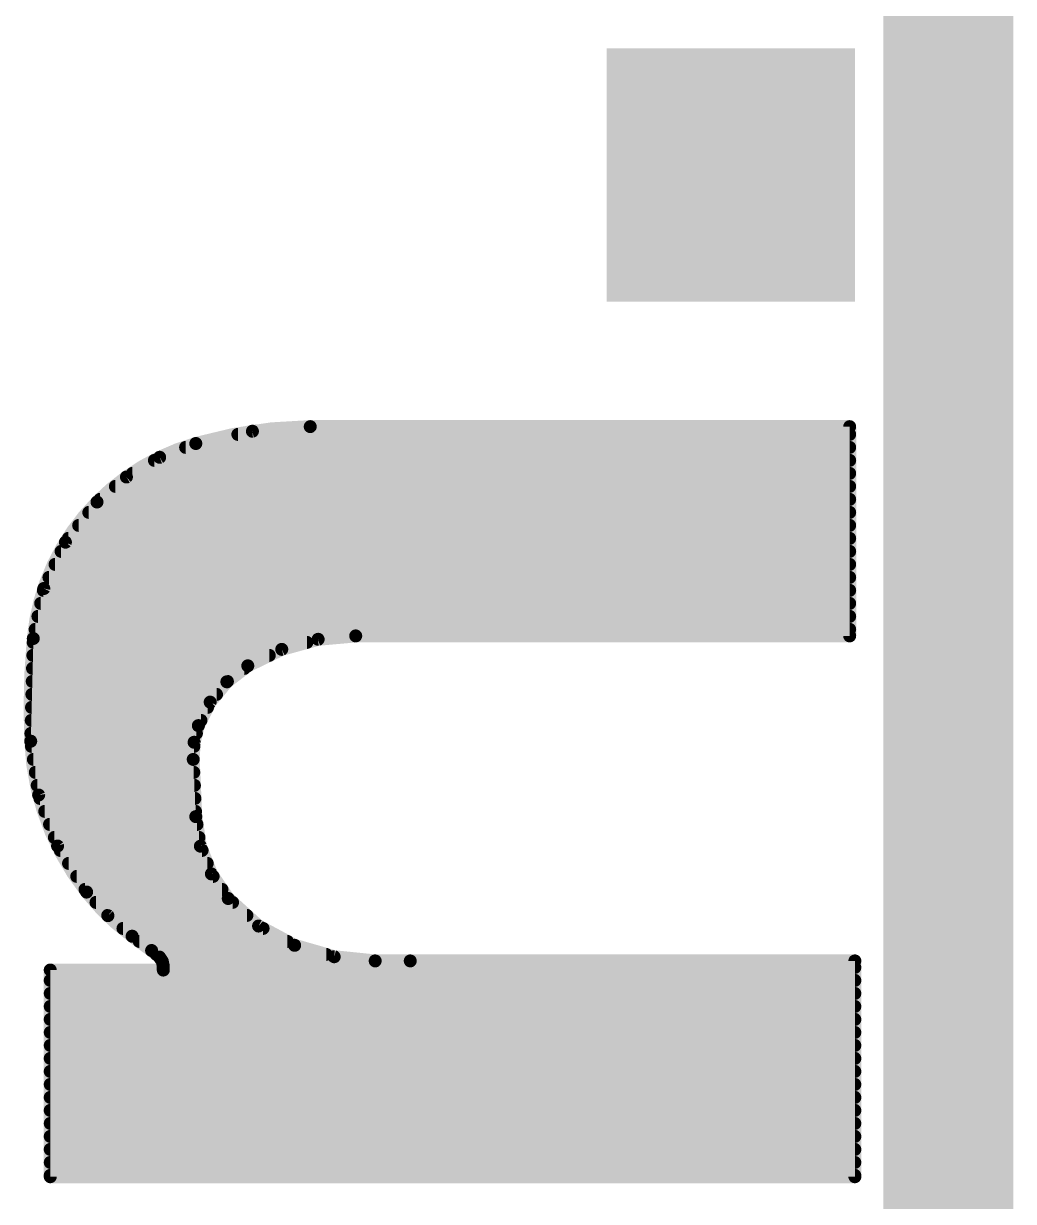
# Model space of a CAD drawing. Extents: x -0.1 to 53.5, y -15.6 to 62.5.
# Drawn here: x 12.671 to 14.605, y 13.208 to 15.509 of the extents above; entities that cross this region are included whole.
import ezdxf

# ---------------------------------------------------------------- set-up
doc = ezdxf.new("R2010")
doc.units = 0
doc.layers.add('1', color=12, linetype='CONTINUOUS')
doc.layers.add('21', color=41, linetype='CONTINUOUS')

# ---------------------------------------------------------------- blocks, each defined once
blk = doc.blocks.new('RECT')
blk.add_solid([(-0.5, -0.5), (0.5, -0.5), (-0.5, 0.5), (0.5, 0.5)])

msp = doc.modelspace()

# ---------------------------------------------------------------- linework, layer by layer
at = {"layer": '1', "const_width": 0.254}
msp.add_lwpolyline([(14.478, 11.811), (14.478, 17.653)], dxfattribs=at)
at = {"layer": '21'}
for points, const_width in [([(13.2309, 14.7218, 0.0668), (13.0073, 14.6888)], 0.0254), ([(13.2309, 14.7281, 1), (13.2309, 14.7155)], 0.0127), ([(13.2309, 14.7281, 1), (13.2309, 14.7155)], 0.0127), ([(13.2314, 14.7155, 1), (13.2304, 14.7281)], 0.0127), ([(13.231, 14.7155, 1), (13.2308, 14.7281)], 0.0127), ([(14.2913, 14.7218, 1), (14.2787, 14.7218)], 0.0127), ([(14.2913, 14.7218, 1), (14.2787, 14.7218)], 0.0127), ([(14.285, 14.7155, 1), (14.285, 14.7281)], 0.0127), ([(14.285, 14.7155, 1), (14.285, 14.7281)], 0.0127), ([(13.0895, 14.7129, 1), (13.0895, 14.7003)], 0.0127), ([(13.1175, 14.7191, 1), (13.1185, 14.7064)], 0.0127), ([(13.1193, 14.7066, 1), (13.1167, 14.719)], 0.0127), ([(14.285, 14.7003, 1), (14.285, 14.7129)], 0.0127), ([(13.0073, 14.6888, 0.1281), (12.8143, 14.5745)], 0.0254), ([(12.9874, 14.6875, 1), (12.9874, 14.6749)], 0.0127), ([(13.006, 14.695, 1), (13.0086, 14.6826)], 0.0127), ([(13.0055, 14.6949, 1), (13.0091, 14.6827)], 0.0127), ([(13.0096, 14.6829, 1), (13.005, 14.6947)], 0.0127), ([(13.0091, 14.6827, 1), (13.0055, 14.6949)], 0.0127), ([(14.285, 14.6749, 1), (14.285, 14.6875)], 0.0127), ([(12.9265, 14.6622, 1), (12.9265, 14.6495)], 0.0127), ([(12.9345, 14.6678, 1), (12.939, 14.6559)], 0.0127), ([(12.94, 14.6564, 1), (12.9335, 14.6673)], 0.0127), ([(14.285, 14.6495, 1), (14.285, 14.6622)], 0.0127), ([(12.8836, 14.6367, 1), (12.8836, 14.6241)], 0.0127), ([(14.285, 14.6241, 1), (14.285, 14.6367)], 0.0127), ([(12.8502, 14.6113, 1), (12.8502, 14.5987)], 0.0127), ([(12.8686, 14.6289, 1), (12.8751, 14.6179)], 0.0127), ([(12.8759, 14.6186, 1), (12.8677, 14.6282)], 0.0127), ([(14.285, 14.5987, 1), (14.285, 14.6113)], 0.0127), ([(12.8203, 14.586, 1), (12.8203, 14.5733)], 0.0127), ([(14.285, 14.5733, 1), (14.285, 14.586)], 0.0127), ([(12.8143, 14.5745, 0.1741), (12.6898, 14.3078)], 0.0254), ([(12.8102, 14.5793, 1), (12.8184, 14.5697)], 0.0127), ([(12.8098, 14.579, 1), (12.8188, 14.57)], 0.0127), ([(12.8193, 14.5706, 1), (12.8093, 14.5784)], 0.0127), ([(12.8188, 14.57, 1), (12.8098, 14.579)], 0.0127), ([(12.7983, 14.5606, 1), (12.7983, 14.5479)], 0.0127), ([(14.285, 14.5479, 1), (14.285, 14.5606)], 0.0127), ([(12.7784, 14.5351, 1), (12.7784, 14.5225)], 0.0127), ([(14.285, 14.5225, 1), (14.285, 14.5351)], 0.0127), ([(12.7476, 14.4999, 1), (12.7576, 14.4921)], 0.0127), ([(12.7583, 14.4933, 1), (12.7468, 14.4987)], 0.0127), ([(12.7584, 14.5098, 1), (12.7584, 14.4971)], 0.0127), ([(14.285, 14.4971, 1), (14.285, 14.5098)], 0.0127), ([(12.7442, 14.4844, 1), (12.7442, 14.4717)], 0.0127), ([(14.285, 14.4717, 1), (14.285, 14.4844)], 0.0127), ([(12.7323, 14.4589, 1), (12.7323, 14.4463)], 0.0127), ([(14.285, 14.4463, 1), (14.285, 14.4589)], 0.0127), ([(12.7204, 14.4336, 1), (12.7204, 14.4209)], 0.0127), ([(14.285, 14.4209, 1), (14.285, 14.4336)], 0.0127), ([(12.7095, 14.4082, 1), (12.7095, 14.3955)], 0.0127), ([(12.7046, 14.4082, 1), (12.7161, 14.4028)], 0.0127), ([(12.7165, 14.4042, 1), (12.7041, 14.4068)], 0.0127), ([(14.285, 14.3955, 1), (14.285, 14.4082)], 0.0127), ([(12.7042, 14.3827, 1), (12.7042, 14.3701)], 0.0127), ([(14.285, 14.3701, 1), (14.285, 14.3827)], 0.0127), ([(12.6989, 14.3574, 1), (12.6989, 14.3447)], 0.0127), ([(14.285, 14.3447, 1), (14.285, 14.3574)], 0.0127), ([(12.6935, 14.332, 1), (12.6935, 14.3193)], 0.0127), ([(14.285, 14.3193, 1), (14.285, 14.332)], 0.0127), ([(12.6898, 14.3078, 0.0335), (12.6848, 14.1072)], 0.0254), ([(12.6836, 14.3091, 1), (12.696, 14.3065)], 0.0127), ([(12.6835, 14.3084, 1), (12.6961, 14.3072)], 0.0127), ([(12.6961, 14.3076, 1), (12.6835, 14.308)], 0.0127), ([(12.6961, 14.3072, 1), (12.6835, 14.3084)], 0.0127), ([(13.3198, 14.3129, 0.136), (13.1089, 14.2545)], 0.0254), ([(13.2458, 14.3126, 1), (13.2469, 14.3)], 0.0127), ([(13.2481, 14.3002, 1), (13.2447, 14.3124)], 0.0127), ([(13.3198, 14.3193, 1), (13.3198, 14.3066)], 0.0127), ([(13.3198, 14.3193, 1), (13.3198, 14.3066)], 0.0127), ([(13.3204, 14.3066, 1), (13.3192, 14.3192)], 0.0127), ([(13.3198, 14.3066, 1), (13.3198, 14.3192)], 0.0127), ([(14.2787, 14.3129, 1), (14.2913, 14.3129)], 0.0127), ([(14.2787, 14.3129, 1), (14.2913, 14.3129)], 0.0127), ([(14.285, 14.3066, 1), (14.285, 14.3193)], 0.0127), ([(14.285, 14.3066, 1), (14.285, 14.3193)], 0.0127), ([(12.6896, 14.3065, 1), (12.6896, 14.2939)], 0.0127), ([(13.1736, 14.2927, 1), (13.177, 14.2805)], 0.0127), ([(13.1781, 14.2809, 1), (13.1725, 14.2923)], 0.0127), ([(13.2244, 14.2939, 1), (13.2244, 14.3065)], 0.0127), ([(12.689, 14.2812, 1), (12.689, 14.2685)], 0.0127), ([(13.1509, 14.2685, 1), (13.1509, 14.2812)], 0.0127), ([(12.6883, 14.2558, 1), (12.6883, 14.2431)], 0.0127), ([(13.1089, 14.2545, 0.1719), (13.0124, 14.1376)], 0.0254), ([(13.1022, 14.2431, 1), (13.1022, 14.2558)], 0.0127), ([(13.1061, 14.2602, 1), (13.1117, 14.2488)], 0.0127), ([(13.1056, 14.2599, 1), (13.1122, 14.2491)], 0.0127), ([(13.1128, 14.2495, 1), (13.105, 14.2595)], 0.0127), ([(13.1122, 14.2491, 1), (13.1056, 14.2599)], 0.0127), ([(12.6877, 14.2303, 1), (12.6877, 14.2177)], 0.0127), ([(13.0642, 14.2283, 1), (13.072, 14.2182)], 0.0127), ([(13.073, 14.2192, 1), (13.0632, 14.2273)], 0.0127), ([(13.0691, 14.2177, 1), (13.0691, 14.2303)], 0.0127), ([(12.6871, 14.205, 1), (12.6871, 14.1923)], 0.0127), ([(13.0478, 14.1923, 1), (13.0478, 14.205)], 0.0127), ([(12.6864, 14.1796, 1), (12.6864, 14.1669)], 0.0127), ([(13.0305, 14.1876, 1), (13.0403, 14.1796)], 0.0127), ([(13.041, 14.1808, 1), (13.0297, 14.1864)], 0.0127), ([(13.0302, 14.1669, 1), (13.0302, 14.1796)], 0.0127), ([(12.6858, 14.1541, 1), (12.6858, 14.1415)], 0.0127), ([(13.0175, 14.1415, 1), (13.0175, 14.1541)], 0.0127), ([(12.6852, 14.1288, 1), (12.6852, 14.1161)], 0.0127), ([(13.0124, 14.1376, 0.0992), (13.0023, 14.0716)], 0.0254), ([(13.0067, 14.1404, 1), (13.0181, 14.1348)], 0.0127), ([(13.0064, 14.1398, 1), (13.0184, 14.1354)], 0.0127), ([(13.0186, 14.136, 1), (13.0062, 14.1392)], 0.0127), ([(13.0184, 14.1354, 1), (13.0064, 14.1398)], 0.0127), ([(13.0085, 14.1161, 1), (13.0085, 14.1288)], 0.0127), ([(12.6911, 14.1081, 1), (12.6785, 14.1063)], 0.0127), ([(12.6848, 14.1072, 0.1577), (12.794, 13.8125)], 0.0254), ([(12.6911, 14.1075, 1), (12.6785, 14.1069)], 0.0127), ([(12.6785, 14.1069, 1), (12.6911, 14.1075)], 0.0127), ([(12.6785, 14.1074, 1), (12.6911, 14.107)], 0.0127), ([(12.6863, 14.1034, 1), (12.6863, 14.0907)], 0.0127), ([(13.0104, 14.1048, 1), (12.9977, 14.1054)], 0.0127), ([(12.9979, 14.1067, 1), (13.0102, 14.1035)], 0.0127), ([(13.0036, 14.0907, 1), (13.0036, 14.1034)], 0.0127), ([(12.69, 14.0779, 1), (12.69, 14.0653)], 0.0127), ([(13.0086, 14.0719, 1), (12.996, 14.0713)], 0.0127), ([(13.0073, 13.9598, 0.0006), (13.0023, 14.0716)], 0.0254), ([(13.0086, 14.0719, 1), (12.996, 14.0713)], 0.0127), ([(13.0023, 14.0653, 1), (13.0023, 14.0779)], 0.0127), ([(12.996, 14.0719, 1), (13.0086, 14.0713)], 0.0127), ([(12.996, 14.0713, 1), (13.0086, 14.0719)], 0.0127), ([(12.6938, 14.0526, 1), (12.6938, 14.0399)], 0.0127), ([(13.0034, 14.0399, 1), (13.0034, 14.0526)], 0.0127), ([(12.6975, 14.0272, 1), (12.6975, 14.0145)], 0.0127), ([(13.0046, 14.0145, 1), (13.0046, 14.0272)], 0.0127), ([(12.7062, 14.0042, 1), (12.6943, 13.9998)], 0.0127), ([(12.694, 14.0011, 1), (12.7066, 14.003)], 0.0127), ([(12.7028, 14.0017, 1), (12.7028, 13.9891)], 0.0127), ([(13.0057, 13.9891, 1), (13.0057, 14.0017)], 0.0127), ([(12.7122, 13.9764, 1), (12.7122, 13.9637)], 0.0127), ([(13.0136, 13.9608, 1), (13.001, 13.9588)], 0.0127), ([(13.0073, 13.9598, 0.1688), (13.0708, 13.7998)], 0.0254), ([(13.0136, 13.9601, 1), (13.001, 13.9595)], 0.0127), ([(13.0068, 13.9637, 1), (13.0068, 13.9764)], 0.0127), ([(12.7216, 13.951, 1), (12.7216, 13.9383)], 0.0127), ([(13.001, 13.9595, 1), (13.0136, 13.9601)], 0.0127), ([(13.001, 13.9595, 1), (13.0136, 13.9601)], 0.0127), ([(13.0097, 13.9383, 1), (13.0097, 13.951)], 0.0127), ([(12.731, 13.9255, 1), (12.731, 13.9129)], 0.0127), ([(13.0136, 13.9129, 1), (13.0136, 13.9255)], 0.0127), ([(12.7426, 13.9058, 1), (12.7319, 13.899)], 0.0127), ([(12.7313, 13.9002, 1), (12.7432, 13.9046)], 0.0127), ([(12.7426, 13.9002, 1), (12.7426, 13.8875)], 0.0127), ([(13.0222, 13.9045, 1), (13.0104, 13.8998)], 0.0127), ([(13.01, 13.9012, 1), (13.0226, 13.9031)], 0.0127), ([(13.0196, 13.8875, 1), (13.0196, 13.9002)], 0.0127), ([(12.7587, 13.8748, 1), (12.7587, 13.8621)], 0.0127), ([(13.0297, 13.8621, 1), (13.0297, 13.8748)], 0.0127), ([(12.7747, 13.8493, 1), (12.7747, 13.8367)], 0.0127), ([(13.0431, 13.8515, 1), (13.0326, 13.8443)], 0.0127), ([(13.0319, 13.8456, 1), (13.0437, 13.8503)], 0.0127), ([(13.0412, 13.8367, 1), (13.0412, 13.8493)], 0.0127), ([(12.7908, 13.8239, 1), (12.7908, 13.8113)], 0.0127), ([(12.7987, 13.8168, 1), (12.7893, 13.8082)], 0.0127), ([(12.794, 13.8125, 0.0664), (12.8829, 13.7262)], 0.0254), ([(12.799, 13.8164, 1), (12.789, 13.8086)], 0.0127), ([(12.7886, 13.8091, 1), (12.7994, 13.8159)], 0.0127), ([(12.789, 13.8086, 1), (12.799, 13.8164)], 0.0127), ([(13.0586, 13.8113, 1), (13.0586, 13.8239)], 0.0127), ([(13.0751, 13.8045, 1), (13.0665, 13.7951)], 0.0127), ([(13.0708, 13.7998, 0.1229), (13.2004, 13.7084)], 0.0254), ([(13.0756, 13.8039, 1), (13.066, 13.7957)], 0.0127), ([(13.0656, 13.7962, 1), (13.076, 13.8034)], 0.0127), ([(13.066, 13.7957, 1), (13.0756, 13.8039)], 0.0127), ([(12.8123, 13.7986, 1), (12.8123, 13.7859)], 0.0127), ([(13.0792, 13.7859, 1), (13.0792, 13.7986)], 0.0127), ([(12.8352, 13.7731, 1), (12.8352, 13.7605)], 0.0127), ([(12.8397, 13.7712, 1), (12.8315, 13.7616)], 0.0127), ([(12.8309, 13.7621, 1), (12.8403, 13.7707)], 0.0127), ([(13.1072, 13.7605, 1), (13.1072, 13.7731)], 0.0127), ([(12.865, 13.7477, 1), (12.865, 13.7351)], 0.0127), ([(12.8867, 13.7313, 1), (12.8791, 13.7211)], 0.0127), ([(12.8829, 13.7262, 0.0022), (12.921, 13.6982)], 0.0254), ([(12.8867, 13.7313, 1), (12.8791, 13.7211)], 0.0127), ([(13.133, 13.7517, 1), (13.127, 13.7405)], 0.0127), ([(13.1257, 13.7414, 1), (13.1342, 13.7508)], 0.0127), ([(13.1388, 13.7351, 1), (13.1388, 13.7477)], 0.0127), ([(12.8788, 13.7214, 1), (12.887, 13.731)], 0.0127), ([(12.8791, 13.7211, 1), (12.8867, 13.7313)], 0.0127), ([(12.8968, 13.7224, 1), (12.8968, 13.7097)], 0.0127), ([(13.1862, 13.7097, 1), (13.1862, 13.7224)], 0.0127), ([(13.2022, 13.7145, 1), (13.1986, 13.7023)], 0.0127), ([(13.2004, 13.7084, 0.0895), (13.3579, 13.6779)], 0.0254), ([(13.2027, 13.7143, 1), (13.1981, 13.7025)], 0.0127), ([(13.1974, 13.7028, 1), (13.2034, 13.714)], 0.0127), ([(13.1981, 13.7025, 1), (13.2027, 13.7143)], 0.0127), ([(12.9251, 13.7031, 1), (12.9169, 13.6933)], 0.0127), ([(12.9362, 13.6855, 0.0333), (12.921, 13.6982)], 0.0254), ([(12.9247, 13.7033, 1), (12.9173, 13.6931)], 0.0127), ([(12.9172, 13.6931, 1), (12.9248, 13.7033)], 0.0127), ([(12.9173, 13.6931, 1), (12.9247, 13.7033)], 0.0127), ([(12.9301, 13.6969, 1), (12.9301, 13.6843)], 0.0127), ([(12.9414, 13.6891, 1), (12.931, 13.6819)], 0.0127), ([(12.9438, 13.6677, 0.205), (12.9362, 13.6855)], 0.0254), ([(12.9406, 13.6901, 1), (12.9318, 13.6809)], 0.0127), ([(12.9318, 13.6809, 1), (12.9406, 13.6901)], 0.0127), ([(12.9321, 13.6806, 1), (12.9403, 13.6904)], 0.0127), ([(13.2622, 13.6843, 1), (13.2622, 13.6969)], 0.0127), ([(13.2784, 13.6924, 1), (13.2771, 13.6798)], 0.0127), ([(13.276, 13.68, 1), (13.2795, 13.6922)], 0.0127), ([(12.7293, 13.6601, 1), (12.7166, 13.6601)], 0.0127), ([(12.7293, 13.6601, 1), (12.7166, 13.6601)], 0.0127), ([(12.7229, 13.6664, 1), (12.7229, 13.6538)], 0.0127), ([(12.7229, 13.6664, 1), (12.7229, 13.6538)], 0.0127), ([(12.948, 13.6786, 1), (12.9356, 13.6761)], 0.0127), ([(12.9366, 13.6738, 1), (12.947, 13.681)], 0.0127), ([(12.9502, 13.6677, 1), (12.9375, 13.6677)], 0.0127), ([(12.9502, 13.6677, 1), (12.9375, 13.6677)], 0.0127), ([(12.9438, 13.6715, 1), (12.9438, 13.6589)], 0.0127), ([(12.9375, 13.6677, 1), (12.9501, 13.6677)], 0.0127), ([(12.9376, 13.6664, 1), (12.95, 13.669)], 0.0127), ([(12.9438, 13.6538, 1), (12.9438, 13.6664)], 0.0127), ([(12.9438, 13.6538, 1), (12.9438, 13.6664)], 0.0127), ([(13.3579, 13.6843, 1), (13.3579, 13.6716)], 0.0127), ([(13.3579, 13.6779, 0.0064), (13.4264, 13.6779)], 0.0254), ([(13.358, 13.6842, 1), (13.3578, 13.6716)], 0.0127), ([(13.3573, 13.6716, 1), (13.3585, 13.6842)], 0.0127), ([(13.3578, 13.6716, 1), (13.358, 13.6842)], 0.0127), ([(13.4264, 13.6843, 1), (13.4264, 13.6716)], 0.0127), ([(13.4265, 13.6716, 1), (13.4263, 13.6842)], 0.0127), ([(14.3015, 13.6779, 1), (14.2888, 13.6779)], 0.0127), ([(14.3015, 13.6779, 1), (14.2888, 13.6779)], 0.0127), ([(14.2951, 13.6716, 1), (14.2951, 13.6843)], 0.0127), ([(14.2951, 13.6716, 1), (14.2951, 13.6843)], 0.0127), ([(14.2951, 13.6589, 1), (14.2951, 13.6715)], 0.0127), ([(12.7229, 13.6462, 1), (12.7229, 13.6335)], 0.0127), ([(12.9375, 13.6601, 1), (12.9502, 13.6601)], 0.0127), ([(12.9375, 13.6601, 1), (12.9502, 13.6601)], 0.0127), ([(14.2951, 13.6335, 1), (14.2951, 13.6462)], 0.0127), ([(12.7229, 13.6207, 1), (12.7229, 13.6081)], 0.0127), ([(14.2951, 13.6081, 1), (14.2951, 13.6207)], 0.0127), ([(12.7229, 13.5953, 1), (12.7229, 13.5827)], 0.0127), ([(14.2951, 13.5827, 1), (14.2951, 13.5953)], 0.0127), ([(12.7229, 13.57, 1), (12.7229, 13.5573)], 0.0127), ([(14.2951, 13.5573, 1), (14.2951, 13.57)], 0.0127), ([(12.7229, 13.5445, 1), (12.7229, 13.5319)], 0.0127), ([(14.2951, 13.5319, 1), (14.2951, 13.5445)], 0.0127), ([(12.7229, 13.5191, 1), (12.7229, 13.5065)], 0.0127), ([(14.2951, 13.5065, 1), (14.2951, 13.5191)], 0.0127), ([(12.7229, 13.4938, 1), (12.7229, 13.4811)], 0.0127), ([(14.2951, 13.4811, 1), (14.2951, 13.4938)], 0.0127), ([(12.7229, 13.4684, 1), (12.7229, 13.4557)], 0.0127), ([(14.2951, 13.4557, 1), (14.2951, 13.4684)], 0.0127), ([(12.7229, 13.4429, 1), (12.7229, 13.4303)], 0.0127), ([(14.2951, 13.4303, 1), (14.2951, 13.4429)], 0.0127), ([(12.7229, 13.4176, 1), (12.7229, 13.4049)], 0.0127), ([(14.2951, 13.4049, 1), (14.2951, 13.4176)], 0.0127), ([(12.7229, 13.3922, 1), (12.7229, 13.3795)], 0.0127), ([(14.2951, 13.3795, 1), (14.2951, 13.3922)], 0.0127), ([(12.7229, 13.3667, 1), (12.7229, 13.3541)], 0.0127), ([(14.2951, 13.3541, 1), (14.2951, 13.3667)], 0.0127), ([(12.7229, 13.3414, 1), (12.7229, 13.3287)], 0.0127), ([(14.2951, 13.3287, 1), (14.2951, 13.3414)], 0.0127), ([(12.7229, 13.316, 1), (12.7229, 13.3033)], 0.0127), ([(14.2951, 13.3033, 1), (14.2951, 13.316)], 0.0127), ([(12.7229, 13.2905, 1), (12.7229, 13.2779)], 0.0127), ([(14.2951, 13.2779, 1), (14.2951, 13.2905)], 0.0127), ([(12.7229, 13.2652, 1), (12.7229, 13.2525)], 0.0127), ([(12.7229, 13.2627, 1), (12.7229, 13.25)], 0.0127), ([(12.7229, 13.2627, 1), (12.7229, 13.25)], 0.0127), ([(12.7166, 13.2563, 1), (12.7293, 13.2563)], 0.0127), ([(12.7166, 13.2563, 1), (12.7293, 13.2563)], 0.0127), ([(14.2888, 13.2563, 1), (14.3015, 13.2563)], 0.0127), ([(14.2888, 13.2563, 1), (14.3015, 13.2563)], 0.0127), ([(14.2951, 13.2525, 1), (14.2951, 13.2652)], 0.0127), ([(14.2951, 13.25, 1), (14.2951, 13.2627)], 0.0127), ([(14.2951, 13.25, 1), (14.2951, 13.2627)], 0.0127)]:
    msp.add_lwpolyline(points, format="xyb", dxfattribs=dict(at, const_width=const_width))
at = {"layer": '21', "const_width": 0.0254}
for points in [[(13.118, 14.7128), (13.2309, 14.7218)], [(13.2309, 14.7218), (14.285, 14.7218)], [(13.2309, 14.7218), (14.285, 14.7218)], [(14.285, 14.7218), (14.285, 14.3129)], [(14.285, 14.7218), (14.285, 14.3129)], [(13.0073, 14.6888), (13.118, 14.7128)], [(13.0895, 14.7066), (14.285, 14.7066)], [(12.9368, 14.6619), (13.0073, 14.6888)], [(12.9874, 14.6812), (14.285, 14.6812)], [(12.8718, 14.6234), (12.9368, 14.6619)], [(12.9265, 14.6558), (14.285, 14.6558)], [(12.8836, 14.6304), (14.285, 14.6304)], [(12.8143, 14.5745), (12.8718, 14.6234)], [(12.8502, 14.605), (14.285, 14.605)], [(12.8203, 14.5796), (14.285, 14.5796)], [(12.7526, 14.496), (12.8143, 14.5745)], [(12.7983, 14.5542), (14.285, 14.5542)], [(12.7784, 14.5288), (14.285, 14.5288)], [(12.7103, 14.4055), (12.7526, 14.496)], [(12.7584, 14.5034), (14.285, 14.5034)], [(12.7442, 14.478), (14.285, 14.478)], [(12.7323, 14.4526), (14.285, 14.4526)], [(12.7204, 14.4272), (14.285, 14.4272)], [(12.6898, 14.3078), (12.7103, 14.4055)], [(12.7095, 14.4018), (14.285, 14.4018)], [(12.7042, 14.3764), (14.285, 14.3764)], [(12.6989, 14.351), (14.285, 14.351)], [(12.6935, 14.3256), (14.285, 14.3256)], [(12.6848, 14.1072), (12.6898, 14.3078)], [(13.2464, 14.3063), (13.1753, 14.2866)], [(13.3198, 14.3129), (13.2464, 14.3063)], [(14.285, 14.3129), (13.3198, 14.3129)], [(14.285, 14.3129), (13.3198, 14.3129)], [(12.6896, 14.3002), (13.2244, 14.3002)], [(13.1753, 14.2866), (13.1089, 14.2545)], [(12.689, 14.2748), (13.1509, 14.2748)], [(12.6883, 14.2494), (13.1022, 14.2494)], [(13.1089, 14.2545), (13.0681, 14.2232)], [(12.6877, 14.224), (13.0691, 14.224)], [(13.0681, 14.2232), (13.0354, 14.1836)], [(12.6871, 14.1986), (13.0478, 14.1986)], [(12.6864, 14.1732), (13.0302, 14.1732)], [(13.0354, 14.1836), (13.0124, 14.1376)], [(12.6858, 14.1478), (13.0175, 14.1478)], [(12.6852, 14.1224), (13.0085, 14.1224)], [(13.0124, 14.1376), (13.0041, 14.1051)], [(12.7003, 14.002), (12.6848, 14.1072)], [(12.6863, 14.097), (13.0036, 14.097)], [(13.0041, 14.1051), (13.0023, 14.0716)], [(12.69, 14.0716), (13.0023, 14.0716)], [(13.0023, 14.0716), (13.0073, 13.9598)], [(12.6938, 14.0462), (13.0034, 14.0462)], [(12.6975, 14.0208), (13.0046, 14.0208)], [(12.7372, 13.9024), (12.7003, 14.002)], [(12.7028, 13.9954), (13.0057, 13.9954)], [(12.7122, 13.97), (13.0068, 13.97)], [(13.0073, 13.9598), (13.0163, 13.9022)], [(12.7216, 13.9446), (13.0097, 13.9446)], [(12.731, 13.9192), (13.0136, 13.9192)], [(12.794, 13.8125), (12.7372, 13.9024)], [(12.7426, 13.8938), (13.0196, 13.8938)], [(13.0163, 13.9022), (13.0378, 13.8479)], [(12.7587, 13.8684), (13.0297, 13.8684)], [(12.7747, 13.843), (13.0412, 13.843)], [(13.0378, 13.8479), (13.0708, 13.7998)], [(12.7908, 13.8176), (13.0586, 13.8176)], [(12.8356, 13.7664), (12.794, 13.8125)], [(13.0708, 13.7998), (13.13, 13.7461)], [(12.8123, 13.7922), (13.0792, 13.7922)], [(12.8352, 13.7668), (13.1072, 13.7668)], [(12.8829, 13.7262), (12.8356, 13.7664)], [(12.865, 13.7414), (13.1388, 13.7414)], [(12.921, 13.6982), (12.8829, 13.7262)], [(13.13, 13.7461), (13.2004, 13.7084)], [(12.8968, 13.716), (13.1862, 13.716)], [(13.2004, 13.7084), (13.2778, 13.6861)], [(12.9362, 13.6855), (12.921, 13.6982)], [(12.9301, 13.6906), (13.2622, 13.6906)], [(12.9418, 13.6774), (12.9362, 13.6855)], [(13.2778, 13.6861), (13.3579, 13.6779)], [(12.7229, 13.2563), (12.7229, 13.6601)], [(12.7229, 13.6601), (12.9438, 13.6601)], [(12.7229, 13.2563), (12.7229, 13.6601)], [(12.7229, 13.6601), (12.9438, 13.6601)], [(12.9438, 13.6677), (12.9418, 13.6774)], [(12.9438, 13.6601), (12.9438, 13.6677)], [(12.9438, 13.6601), (12.9438, 13.6677)], [(12.9438, 13.6652), (14.2951, 13.6652)], [(13.3579, 13.6779), (14.2951, 13.6779)], [(13.4264, 13.6779), (14.2951, 13.6779)], [(14.2951, 13.6779), (14.2951, 13.2563)], [(14.2951, 13.6779), (14.2951, 13.2563)], [(12.7229, 13.6398), (14.2951, 13.6398)], [(12.7229, 13.6144), (14.2951, 13.6144)], [(12.7229, 13.589), (14.2951, 13.589)], [(12.7229, 13.5636), (14.2951, 13.5636)], [(12.7229, 13.5382), (14.2951, 13.5382)], [(12.7229, 13.5128), (14.2951, 13.5128)], [(12.7229, 13.4874), (14.2951, 13.4874)], [(12.7229, 13.462), (14.2951, 13.462)], [(12.7229, 13.4366), (14.2951, 13.4366)], [(12.7229, 13.4112), (14.2951, 13.4112)], [(12.7229, 13.3858), (14.2951, 13.3858)], [(12.7229, 13.3604), (14.2951, 13.3604)], [(12.7229, 13.335), (14.2951, 13.335)], [(12.7229, 13.3096), (14.2951, 13.3096)], [(12.7229, 13.2842), (14.2951, 13.2842)], [(12.7229, 13.2588), (14.2951, 13.2588)], [(14.2951, 13.2563), (12.7229, 13.2563)], [(14.2951, 13.2563), (12.7229, 13.2563)]]:
    msp.add_lwpolyline(points, dxfattribs=at)

# ---------------------------------------------------------------- block references
at = {"layer": '21', "xscale": 0.4953, "yscale": 0.4851, "rotation": 90}
msp.add_blockref('RECT', (14.0526, 15.2134), dxfattribs=at)

doc.saveas('drawing.dxf')
